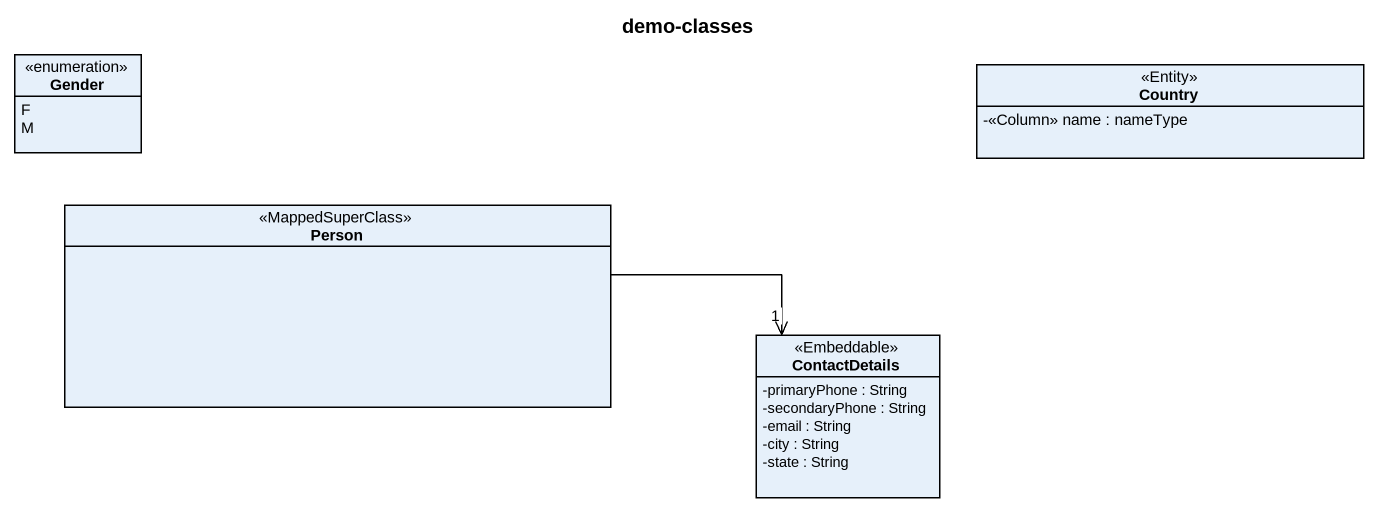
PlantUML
@startuml
title demo-classes
hide circle
hide empty members
skinparam classAttributeIconSize 0
enum Gender {
  F
  M
}
class Country <<Entity>> {
  -<<Column>> name : nameType
}
class "Person" as Person_ <<MappedSuperClass>>
class ContactDetails <<Embeddable>> {
  -primaryPhone : String
  -secondaryPhone : String
  -email : String
  -city : String
  -state : String
}
Person_ -right-> "1" ContactDetails
@enduml
